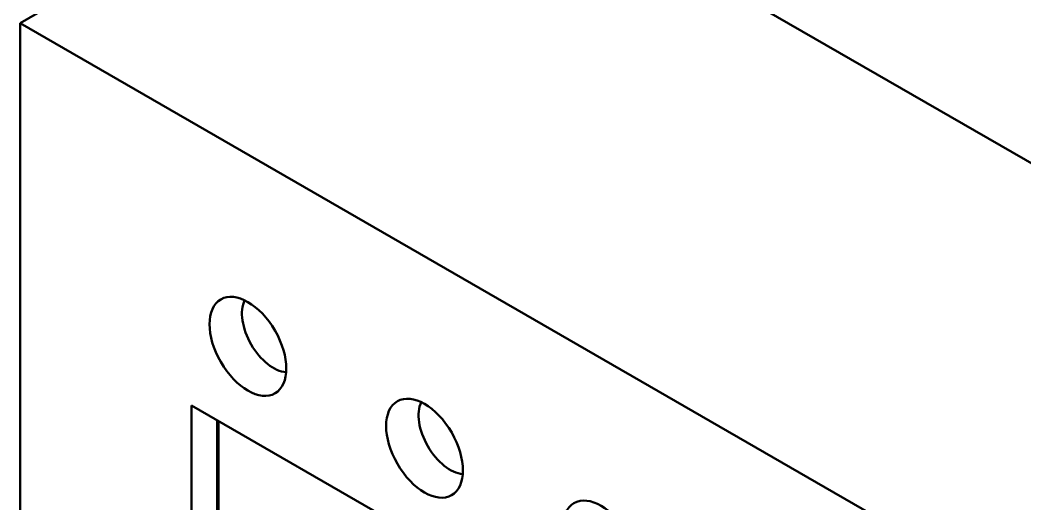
# Model space of a CAD drawing. Header units: millimetres. Extents: x 2121 to 4904, y 892 to 1933.
# Drawn here: x 3035.11 to 3074.77, y 1700.71 to 1719.82 of the extents above; entities that cross this region are included whole.
import ezdxf

# ---------------------------------------------------------------- set-up
doc = ezdxf.new("R2010")
doc.units = ezdxf.units.MM
doc.header["$LTSCALE"] = 1.8
doc.layers.add('외형선(ISO)', color=7, linetype='Continuous', lineweight=50)

msp = doc.modelspace()

# ---------------------------------------------------------------- linework, layer by layer
at = {"layer": '외형선(ISO)', "color": 7}
for p, q in [((3050.263, 1728.455), (3035.111, 1719.707)), ((3050.263, 1728.455), (3092.185, 1704.252)), ((3095.72, 1702.21), (3050.263, 1728.455)), ((3035.111, 1719.707), (3080.568, 1693.462)), ((3035.111, 1515.582), (3035.111, 1719.707)), ((3041.879, 1704.601), (3067.133, 1690.021)), ((3041.879, 1691.771), (3041.879, 1704.601)), ((3042.889, 1704.018), (3042.889, 1692.354)), ((3042.94, 1692.441), (3042.94, 1703.989))]:
    msp.add_line(p, q, dxfattribs=at)
for centre in [(3044.102, 1706.934), (3051.072, 1702.91), (3058.042, 1698.886)]:
    msp.add_ellipse(centre, major_axis=(1.071, -1.856), ratio=0.57735, dxfattribs=at)
for centre in [(3045.112, 1707.517), (3052.082, 1703.493)]:
    msp.add_ellipse(centre, major_axis=(-0.88, 1.524), ratio=0.57735, start_param=0.372403, end_param=2.76919, dxfattribs=at)

doc.saveas('drawing.dxf')
